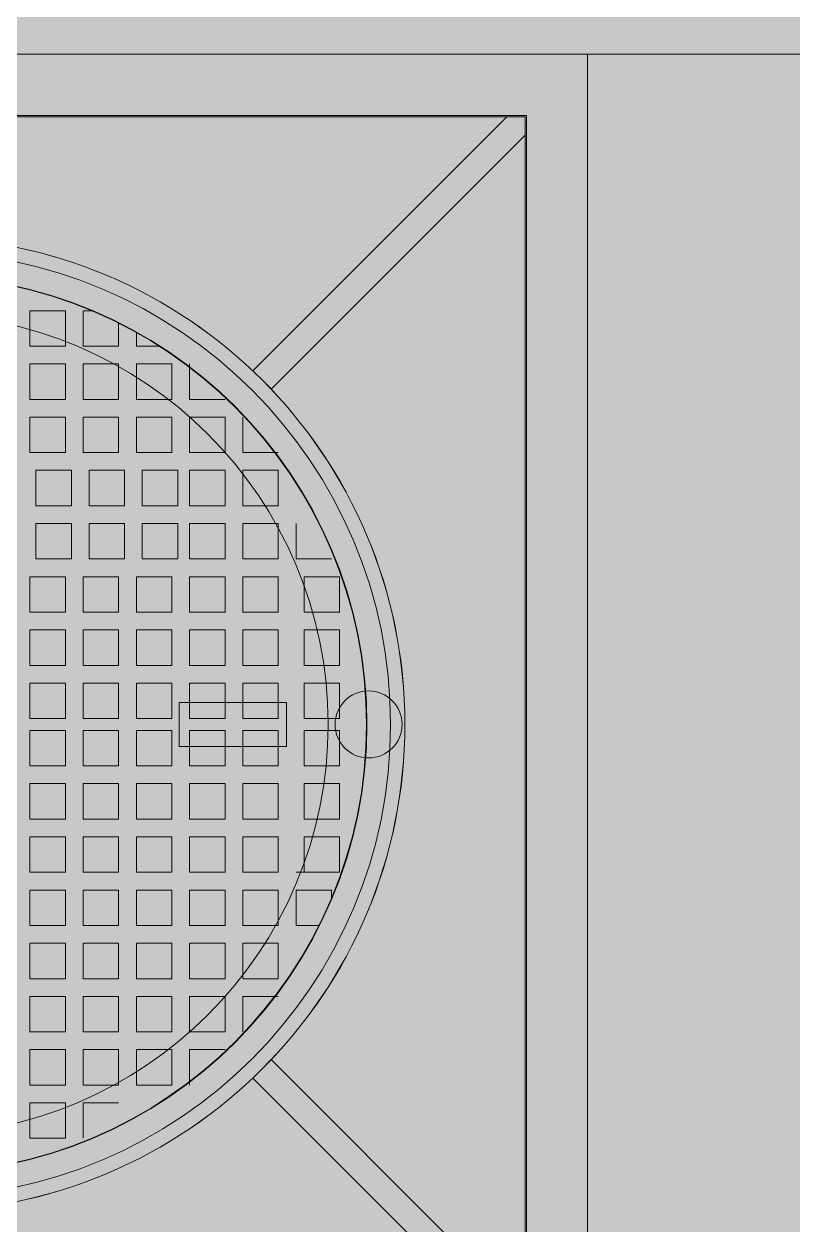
# Model space of a CAD drawing. Header units: millimetres. Extents: x 5117 to 246734, y -48177 to 129208.
# Drawn here: x 92120 to 92752, y 19825 to 20811 of the extents above; entities that cross this region are included whole.
import ezdxf

# ---------------------------------------------------------------- set-up
doc = ezdxf.new("R2010")
doc.units = ezdxf.units.MM
for name, color, linetype, lineweight in [('A-FLOR-PATT-3', 10, 'Continuous', 9), ('G-IMPT', 8, 'Continuous', 9), ('M-EQPM', 50, 'Continuous', 9)]:
    doc.layers.add(name, color=color, linetype=linetype, lineweight=lineweight)

# ---------------------------------------------------------------- blocks, each defined once
blk = doc.blocks.new('TKTC_NAP THAM BE XLNT_260130 - TKTC_XREF_260130_NAP THAM BE XLNT_dwg_TTT-HOOD ACCESS - TTT-HOOD ACCESS-1904605-MB BỂ XLNT 2 HẦM 1-3399785-TKCS_MB TỔNG THỂ MÁI')
at = {"layer": 'G-IMPT', "flags": 128}
for points in [[(-139.2, 343.9), (-131.2, 343.9), (-131.2, 313.9), (-131.2, 343.9), (-139.2, 343.9), (-131.2, 343.9), (-131.2, 313.9), (-161.2, 313.9), (-161.2, 333.8), (-161.2, 313.9), (-131.2, 313.9), (-161.2, 313.9), (-161.2, 333.8)], [(-176.2, 325.8), (-176.2, 313.9), (-196.1, 313.9)], [(-251.2, 268.9), (-221.2, 268.9), (-221.2, 298.9), (-221.2, 268.9), (-251.2, 268.9), (-221.2, 268.9), (-221.2, 298.9)], [(-116.2, -266.1), (-86.2, -266.1), (-86.2, -236.1), (-116.2, -236.1), (-86.2, -236.1), (-86.2, -266.1), (-116.2, -266.1), (-86.2, -266.1), (-116.2, -266.1), (-86.2, -266.1), (-116.2, -266.1), (-86.2, -266.1), (-116.2, -266.1), (-86.2, -266.1), (-86.2, -236.1), (-116.2, -236.1), (-86.2, -236.1), (-86.2, -266.1), (-116.2, -266.1), (-116.2, -236.1)], [(-251.2, -281.1), (-221.2, -281.1), (-221.2, -311.1), (-221.2, -281.1), (-251.2, -281.1), (-221.2, -281.1), (-221.2, -311.1)]]:
    blk.add_lwpolyline(points, dxfattribs=at)
for points in [[(-86.2, 313.9), (-116.2, 313.9), (-116.2, 343.9), (-86.2, 343.9), (-86.2, 313.9), (-116.2, 313.9), (-116.2, 343.9), (-86.2, 343.9), (-86.2, 313.9), (-116.2, 313.9), (-116.2, 343.9), (-86.2, 343.9), (-86.2, 313.9), (-116.2, 313.9), (-116.2, 343.9), (-86.2, 343.9)], [(-176.2, 268.9), (-206.2, 268.9), (-206.2, 298.9), (-176.2, 298.9), (-176.2, 268.9), (-206.2, 268.9), (-206.2, 298.9), (-176.2, 298.9)], [(-131.2, 268.9), (-131.2, 298.9), (-161.2, 298.9), (-161.2, 268.9), (-131.2, 268.9), (-131.2, 298.9), (-161.2, 298.9), (-161.2, 268.9), (-131.2, 268.9), (-131.2, 298.9), (-161.2, 298.9), (-161.2, 268.9), (-131.2, 268.9), (-161.2, 268.9), (-161.2, 298.9), (-131.2, 298.9)], [(-86.2, 268.9), (-86.2, 298.9), (-116.2, 298.9), (-116.2, 268.9), (-86.2, 268.9), (-86.2, 298.9), (-116.2, 298.9), (-116.2, 268.9), (-86.2, 268.9), (-86.2, 298.9), (-116.2, 298.9), (-116.2, 268.9), (-86.2, 268.9), (-116.2, 268.9), (-116.2, 298.9), (-86.2, 298.9)], [(-266.2, 223.9), (-266.2, 253.9), (-266.2, 223.9), (-266.2, 253.9), (-266.2, 223.9), (-296.2, 223.9), (-266.2, 223.9), (-296.2, 223.9)], [(-221.2, 223.9), (-251.2, 223.9), (-251.2, 253.9), (-221.2, 253.9), (-221.2, 223.9), (-251.2, 223.9), (-251.2, 253.9), (-221.2, 253.9)], [(-176.2, 223.9), (-206.2, 223.9), (-206.2, 253.9), (-176.2, 253.9), (-176.2, 223.9), (-206.2, 223.9), (-206.2, 253.9), (-176.2, 253.9), (-176.2, 223.9), (-206.2, 223.9), (-206.2, 253.9), (-176.2, 253.9), (-176.2, 223.9), (-206.2, 223.9), (-206.2, 253.9), (-176.2, 253.9)], [(-131.2, 223.9), (-131.2, 253.9), (-161.2, 253.9), (-161.2, 223.9), (-131.2, 223.9), (-131.2, 253.9), (-161.2, 253.9), (-161.2, 223.9), (-131.2, 223.9), (-131.2, 253.9), (-161.2, 253.9), (-161.2, 223.9), (-131.2, 223.9), (-131.2, 253.9), (-161.2, 253.9), (-161.2, 223.9), (-131.2, 223.9), (-161.2, 223.9), (-161.2, 253.9), (-131.2, 253.9), (-131.2, 223.9), (-161.2, 223.9), (-161.2, 253.9), (-131.2, 253.9)], [(-86.2, 223.9), (-86.2, 253.9), (-116.2, 253.9), (-116.2, 223.9), (-86.2, 223.9), (-86.2, 253.9), (-116.2, 253.9), (-116.2, 223.9), (-86.2, 223.9), (-116.2, 223.9), (-116.2, 253.9), (-86.2, 253.9), (-86.2, 223.9), (-116.2, 223.9), (-116.2, 253.9), (-86.2, 253.9), (-86.2, 223.9), (-116.2, 223.9), (-116.2, 253.9), (-86.2, 253.9), (-86.2, 223.9), (-116.2, 223.9), (-116.2, 253.9), (-86.2, 253.9)], [(-266.2, 178.9), (-266.2, 208.9), (-296.2, 208.9), (-296.2, 178.9), (-266.2, 178.9), (-296.2, 178.9), (-296.2, 208.9), (-266.2, 208.9), (-266.2, 178.9), (-296.2, 178.9), (-296.2, 208.9), (-266.2, 208.9), (-266.2, 178.9), (-296.2, 178.9), (-296.2, 208.9), (-266.2, 208.9), (-266.2, 178.9), (-296.2, 178.9), (-296.2, 208.9), (-266.2, 208.9), (-266.2, 178.9), (-296.2, 178.9), (-296.2, 208.9), (-266.2, 208.9)], [(-221.2, 178.9), (-221.2, 208.9), (-251.2, 208.9), (-251.2, 178.9), (-221.2, 178.9), (-221.2, 208.9), (-251.2, 208.9), (-251.2, 178.9), (-221.2, 178.9), (-221.2, 208.9), (-251.2, 208.9), (-251.2, 178.9), (-221.2, 178.9), (-251.2, 178.9), (-251.2, 208.9), (-221.2, 208.9)], [(-181.2, 178.9), (-211.2, 178.9), (-211.2, 208.9), (-181.2, 208.9), (-181.2, 178.9), (-211.2, 178.9), (-211.2, 208.9), (-181.2, 208.9)], [(-136.2, 178.9), (-136.2, 208.9), (-166.2, 208.9), (-166.2, 178.9), (-136.2, 178.9), (-136.2, 208.9), (-166.2, 208.9), (-166.2, 178.9), (-136.2, 178.9), (-136.2, 208.9), (-166.2, 208.9), (-166.2, 178.9), (-136.2, 178.9), (-136.2, 208.9), (-166.2, 208.9), (-166.2, 178.9), (-136.2, 178.9), (-166.2, 178.9), (-166.2, 208.9), (-136.2, 208.9), (-136.2, 178.9), (-166.2, 178.9), (-166.2, 208.9), (-136.2, 208.9)], [(-91.2, 178.9), (-121.2, 178.9), (-121.2, 208.9), (-91.2, 208.9), (-91.2, 178.9), (-121.2, 178.9), (-121.2, 208.9), (-91.2, 208.9), (-91.2, 178.9), (-121.2, 178.9), (-121.2, 208.9), (-91.2, 208.9), (-91.2, 178.9), (-121.2, 178.9), (-121.2, 208.9), (-91.2, 208.9), (-91.2, 178.9), (-121.2, 178.9), (-121.2, 208.9), (-91.2, 208.9), (-91.2, 178.9), (-121.2, 178.9), (-121.2, 208.9), (-91.2, 208.9), (-91.2, 178.9), (-121.2, 178.9), (-121.2, 208.9), (-91.2, 208.9), (-91.2, 178.9), (-121.2, 178.9), (-121.2, 208.9), (-91.2, 208.9), (-91.2, 178.9), (-121.2, 178.9), (-121.2, 208.9), (-91.2, 208.9), (-91.2, 178.9), (-121.2, 178.9), (-121.2, 208.9), (-91.2, 208.9)], [(-311.2, 133.9), (-311.2, 163.9), (-311.2, 133.9), (-311.2, 163.9), (-311.2, 133.9), (-341.2, 133.9), (-311.2, 133.9), (-341.2, 133.9)], [(-266.2, 133.9), (-296.2, 133.9), (-296.2, 163.9), (-266.2, 163.9), (-266.2, 133.9), (-296.2, 133.9), (-296.2, 163.9), (-266.2, 163.9), (-266.2, 133.9), (-296.2, 133.9), (-296.2, 163.9), (-266.2, 163.9), (-266.2, 133.9), (-296.2, 133.9), (-296.2, 163.9), (-266.2, 163.9)], [(-221.2, 133.9), (-251.2, 133.9), (-251.2, 163.9), (-221.2, 163.9), (-221.2, 133.9), (-251.2, 133.9), (-251.2, 163.9), (-221.2, 163.9), (-221.2, 133.9), (-251.2, 133.9), (-251.2, 163.9), (-221.2, 163.9)], [(-181.2, 133.9), (-211.2, 133.9), (-211.2, 163.9), (-181.2, 163.9), (-181.2, 133.9), (-211.2, 133.9), (-211.2, 163.9), (-181.2, 163.9), (-181.2, 133.9), (-211.2, 133.9), (-211.2, 163.9), (-181.2, 163.9), (-181.2, 133.9), (-211.2, 133.9), (-211.2, 163.9), (-181.2, 163.9)], [(-136.2, 133.9), (-166.2, 133.9), (-166.2, 163.9), (-136.2, 163.9), (-136.2, 133.9), (-166.2, 133.9), (-166.2, 163.9), (-136.2, 163.9), (-136.2, 133.9), (-166.2, 133.9), (-166.2, 163.9), (-136.2, 163.9), (-136.2, 133.9), (-166.2, 133.9), (-166.2, 163.9), (-136.2, 163.9), (-136.2, 133.9), (-166.2, 133.9), (-166.2, 163.9), (-136.2, 163.9), (-136.2, 133.9), (-166.2, 133.9), (-166.2, 163.9), (-136.2, 163.9)], [(-91.2, 133.9), (-121.2, 133.9), (-121.2, 163.9), (-91.2, 163.9), (-91.2, 133.9), (-121.2, 133.9), (-121.2, 163.9), (-91.2, 163.9), (-91.2, 133.9), (-121.2, 133.9), (-121.2, 163.9), (-91.2, 163.9), (-91.2, 133.9), (-121.2, 133.9), (-121.2, 163.9), (-91.2, 163.9), (-91.2, 133.9), (-121.2, 133.9), (-121.2, 163.9), (-91.2, 163.9), (-91.2, 133.9), (-121.2, 133.9), (-121.2, 163.9), (-91.2, 163.9)], [(-318, 88.9), (-318, 118.9), (-348, 118.9), (-348, 88.9), (-318, 88.9), (-318, 118.9), (-348, 118.9), (-348, 88.9), (-318, 88.9), (-318, 118.9), (-348, 118.9), (-348, 88.9), (-318, 88.9), (-348, 88.9), (-348, 118.9), (-318, 118.9)], [(-266.2, 88.9), (-266.2, 118.9), (-296.2, 118.9), (-296.2, 88.9), (-266.2, 88.9), (-266.2, 118.9), (-296.2, 118.9), (-296.2, 88.9), (-266.2, 88.9), (-266.2, 118.9), (-296.2, 118.9), (-296.2, 88.9), (-266.2, 88.9), (-296.2, 88.9), (-296.2, 118.9), (-266.2, 118.9)], [(-221.2, 88.9), (-251.2, 88.9), (-251.2, 118.9), (-221.2, 118.9), (-221.2, 88.9), (-251.2, 88.9), (-251.2, 118.9), (-221.2, 118.9)], [(-176.2, 88.9), (-206.2, 88.9), (-206.2, 118.9), (-176.2, 118.9), (-176.2, 88.9), (-206.2, 88.9), (-206.2, 118.9), (-176.2, 118.9)], [(-131.2, 88.9), (-161.2, 88.9), (-161.2, 118.9), (-131.2, 118.9), (-131.2, 88.9), (-161.2, 88.9), (-161.2, 118.9), (-131.2, 118.9), (-131.2, 88.9), (-161.2, 88.9), (-161.2, 118.9), (-131.2, 118.9), (-131.2, 88.9), (-161.2, 88.9), (-161.2, 118.9), (-131.2, 118.9)], [(-86.2, 88.9), (-86.2, 118.9), (-116.2, 118.9), (-116.2, 88.9), (-86.2, 88.9), (-116.2, 88.9), (-116.2, 118.9), (-86.2, 118.9), (-86.2, 88.9), (-116.2, 88.9), (-116.2, 118.9), (-86.2, 118.9), (-86.2, 88.9), (-116.2, 88.9), (-116.2, 118.9), (-86.2, 118.9)], [(-318, 43.9), (-318, 73.9), (-348, 73.9), (-348, 43.9), (-318, 43.9), (-318, 73.9), (-348, 73.9), (-348, 43.9), (-318, 43.9), (-318, 73.9), (-348, 73.9), (-348, 43.9), (-318, 43.9), (-318, 73.9), (-348, 73.9), (-348, 43.9), (-318, 43.9), (-318, 73.9), (-348, 73.9), (-348, 43.9), (-318, 43.9), (-348, 43.9), (-348, 73.9), (-318, 73.9)], [(-266.2, 43.9), (-266.2, 73.9), (-296.2, 73.9), (-296.2, 43.9), (-266.2, 43.9), (-266.2, 73.9), (-296.2, 73.9), (-296.2, 43.9), (-266.2, 43.9), (-296.2, 43.9), (-296.2, 73.9), (-266.2, 73.9), (-266.2, 43.9), (-296.2, 43.9), (-296.2, 73.9), (-266.2, 73.9), (-266.2, 43.9), (-296.2, 43.9), (-296.2, 73.9), (-266.2, 73.9), (-266.2, 43.9), (-296.2, 43.9), (-296.2, 73.9), (-266.2, 73.9)], [(-221.2, 43.9), (-221.2, 73.9), (-251.2, 73.9), (-251.2, 43.9), (-221.2, 43.9), (-221.2, 73.9), (-251.2, 73.9), (-251.2, 43.9), (-221.2, 43.9), (-221.2, 73.9), (-251.2, 73.9), (-251.2, 43.9), (-221.2, 43.9), (-251.2, 43.9), (-251.2, 73.9), (-221.2, 73.9)], [(-176.2, 43.9), (-206.2, 43.9), (-206.2, 73.9), (-176.2, 73.9), (-176.2, 43.9), (-206.2, 43.9), (-206.2, 73.9), (-176.2, 73.9), (-176.2, 43.9), (-206.2, 43.9), (-206.2, 73.9), (-176.2, 73.9)], [(-131.2, 43.9), (-131.2, 73.9), (-161.2, 73.9), (-161.2, 43.9), (-131.2, 43.9), (-161.2, 43.9), (-161.2, 73.9), (-131.2, 73.9), (-131.2, 43.9), (-161.2, 43.9), (-161.2, 73.9), (-131.2, 73.9), (-131.2, 43.9), (-161.2, 43.9), (-161.2, 73.9), (-131.2, 73.9)], [(-86.2, 43.9), (-86.2, 73.9), (-116.2, 73.9), (-116.2, 43.9), (-86.2, 43.9), (-116.2, 43.9), (-116.2, 73.9), (-86.2, 73.9), (-86.2, 43.9), (-116.2, 43.9), (-116.2, 73.9), (-86.2, 73.9), (-86.2, 43.9), (-116.2, 43.9), (-116.2, 73.9), (-86.2, 73.9)], [(-318, -1.1), (-348, -1.1), (-348, 28.9), (-318, 28.9), (-318, -1.1), (-348, -1.1), (-348, 28.9), (-318, 28.9)], [(-266.2, -1.1), (-266.2, 28.9), (-296.2, 28.9), (-296.2, -1.1), (-266.2, -1.1), (-296.2, -1.1), (-296.2, 28.9), (-266.2, 28.9)], [(-221.2, -1.1), (-221.2, 28.9), (-251.2, 28.9), (-251.2, -1.1), (-221.2, -1.1), (-251.2, -1.1), (-251.2, 28.9), (-221.2, 28.9)], [(-176.2, -1.1), (-176.2, 28.9), (-206.2, 28.9), (-206.2, -1.1), (-176.2, -1.1), (-206.2, -1.1), (-206.2, 28.9), (-176.2, 28.9)], [(-131.2, -1.1), (-131.2, 28.9), (-161.2, 28.9), (-161.2, -1.1), (-131.2, -1.1), (-161.2, -1.1), (-161.2, 28.9), (-131.2, 28.9)], [(-86.2, -1.1), (-116.2, -1.1), (-116.2, 28.9), (-86.2, 28.9), (-86.2, -1.1), (-116.2, -1.1), (-116.2, 28.9), (-86.2, 28.9)], [(-318, -41.1), (-318, -11.1), (-348, -11.1), (-348, -41.1), (-318, -41.1), (-348, -41.1), (-348, -11.1), (-318, -11.1)], [(-266.2, -41.1), (-266.2, -11.1), (-296.2, -11.1), (-296.2, -41.1), (-266.2, -41.1), (-296.2, -41.1), (-296.2, -11.1), (-266.2, -11.1)], [(-221.2, -41.1), (-251.2, -41.1), (-251.2, -11.1), (-221.2, -11.1)], [(-176.2, -41.1), (-206.2, -41.1), (-206.2, -11.1), (-176.2, -11.1), (-176.2, -41.1), (-206.2, -41.1), (-206.2, -11.1), (-176.2, -11.1)], [(-131.2, -41.1), (-131.2, -11.1), (-161.2, -11.1), (-161.2, -41.1), (-131.2, -41.1), (-131.2, -11.1), (-161.2, -11.1), (-161.2, -41.1), (-131.2, -41.1), (-131.2, -11.1), (-161.2, -11.1), (-161.2, -41.1), (-131.2, -41.1), (-131.2, -11.1), (-161.2, -11.1), (-161.2, -41.1), (-131.2, -41.1), (-131.2, -11.1), (-161.2, -11.1), (-161.2, -41.1), (-131.2, -41.1), (-131.2, -11.1), (-161.2, -11.1), (-161.2, -41.1), (-131.2, -41.1), (-131.2, -11.1), (-161.2, -11.1), (-161.2, -41.1), (-131.2, -41.1), (-131.2, -11.1), (-161.2, -11.1), (-161.2, -41.1), (-131.2, -41.1), (-131.2, -11.1), (-161.2, -11.1), (-161.2, -41.1), (-131.2, -41.1), (-131.2, -11.1), (-161.2, -11.1), (-161.2, -41.1), (-131.2, -41.1), (-161.2, -41.1), (-161.2, -11.1), (-131.2, -11.1), (-131.2, -41.1), (-161.2, -41.1), (-161.2, -11.1), (-131.2, -11.1)], [(-86.2, -41.1), (-116.2, -41.1), (-116.2, -11.1), (-86.2, -11.1), (-86.2, -41.1), (-116.2, -41.1), (-116.2, -11.1), (-86.2, -11.1), (-86.2, -41.1), (-116.2, -41.1), (-116.2, -11.1), (-86.2, -11.1), (-86.2, -41.1), (-116.2, -41.1), (-116.2, -11.1), (-86.2, -11.1), (-86.2, -41.1), (-116.2, -41.1), (-116.2, -11.1), (-86.2, -11.1), (-86.2, -41.1), (-116.2, -41.1), (-116.2, -11.1), (-86.2, -11.1), (-86.2, -41.1), (-116.2, -41.1), (-116.2, -11.1), (-86.2, -11.1), (-86.2, -41.1), (-116.2, -41.1), (-116.2, -11.1), (-86.2, -11.1), (-86.2, -41.1), (-116.2, -41.1), (-116.2, -11.1), (-86.2, -11.1), (-86.2, -41.1), (-116.2, -41.1), (-116.2, -11.1), (-86.2, -11.1), (-86.2, -41.1), (-116.2, -41.1), (-116.2, -11.1), (-86.2, -11.1)], [(-318, -86.1), (-348, -86.1), (-348, -56.1), (-318, -56.1), (-318, -86.1), (-348, -86.1), (-348, -56.1), (-318, -56.1), (-318, -86.1), (-348, -86.1), (-348, -56.1), (-318, -56.1), (-318, -86.1), (-348, -86.1), (-348, -56.1), (-318, -56.1)], [(-266.2, -86.1), (-296.2, -86.1), (-296.2, -56.1), (-266.2, -56.1), (-266.2, -86.1), (-296.2, -86.1), (-296.2, -56.1), (-266.2, -56.1), (-266.2, -86.1), (-296.2, -86.1), (-296.2, -56.1), (-266.2, -56.1), (-266.2, -86.1), (-296.2, -86.1), (-296.2, -56.1), (-266.2, -56.1)], [(-221.2, -86.1), (-251.2, -86.1), (-251.2, -56.1), (-221.2, -56.1), (-221.2, -86.1), (-251.2, -86.1), (-251.2, -56.1), (-221.2, -56.1)], [(-176.2, -86.1), (-206.2, -86.1), (-206.2, -56.1), (-176.2, -56.1), (-176.2, -86.1), (-206.2, -86.1), (-206.2, -56.1), (-176.2, -56.1), (-176.2, -86.1), (-206.2, -86.1), (-206.2, -56.1), (-176.2, -56.1)], [(-131.2, -86.1), (-131.2, -56.1), (-161.2, -56.1), (-161.2, -86.1), (-131.2, -86.1), (-131.2, -56.1), (-161.2, -56.1), (-161.2, -86.1), (-131.2, -86.1), (-161.2, -86.1), (-161.2, -56.1), (-131.2, -56.1), (-131.2, -86.1), (-161.2, -86.1), (-161.2, -56.1), (-131.2, -56.1), (-131.2, -86.1), (-161.2, -86.1), (-161.2, -56.1), (-131.2, -56.1), (-131.2, -86.1), (-161.2, -86.1), (-161.2, -56.1), (-131.2, -56.1), (-131.2, -86.1), (-161.2, -86.1), (-161.2, -56.1), (-131.2, -56.1), (-131.2, -86.1), (-161.2, -86.1), (-161.2, -56.1), (-131.2, -56.1), (-131.2, -86.1), (-161.2, -86.1), (-161.2, -56.1), (-131.2, -56.1), (-131.2, -86.1), (-161.2, -86.1), (-161.2, -56.1), (-131.2, -56.1), (-131.2, -86.1), (-161.2, -86.1), (-161.2, -56.1), (-131.2, -56.1), (-131.2, -86.1), (-161.2, -86.1), (-161.2, -56.1), (-131.2, -56.1)], [(-86.2, -86.1), (-116.2, -86.1), (-116.2, -56.1), (-86.2, -56.1), (-86.2, -86.1), (-116.2, -86.1), (-116.2, -56.1), (-86.2, -56.1), (-86.2, -86.1), (-116.2, -86.1), (-116.2, -56.1), (-86.2, -56.1), (-86.2, -86.1), (-116.2, -86.1), (-116.2, -56.1), (-86.2, -56.1), (-86.2, -86.1), (-116.2, -86.1), (-116.2, -56.1), (-86.2, -56.1), (-86.2, -86.1), (-116.2, -86.1), (-116.2, -56.1), (-86.2, -56.1), (-86.2, -86.1), (-116.2, -86.1), (-116.2, -56.1), (-86.2, -56.1), (-86.2, -86.1), (-116.2, -86.1), (-116.2, -56.1), (-86.2, -56.1)], [(-318, -131.1), (-348, -131.1), (-348, -101.1), (-318, -101.1), (-318, -131.1), (-348, -131.1), (-348, -101.1), (-318, -101.1), (-318, -131.1), (-348, -131.1), (-348, -101.1), (-318, -101.1), (-318, -131.1), (-348, -131.1), (-348, -101.1), (-318, -101.1), (-318, -131.1), (-348, -131.1), (-348, -101.1), (-318, -101.1), (-318, -131.1), (-348, -131.1), (-348, -101.1), (-318, -101.1)], [(-266.2, -131.1), (-266.2, -101.1), (-296.2, -101.1), (-296.2, -131.1), (-266.2, -131.1), (-296.2, -131.1), (-296.2, -101.1), (-266.2, -101.1), (-266.2, -131.1), (-296.2, -131.1), (-296.2, -101.1), (-266.2, -101.1), (-266.2, -131.1), (-296.2, -131.1), (-296.2, -101.1), (-266.2, -101.1), (-266.2, -131.1), (-296.2, -131.1), (-296.2, -101.1), (-266.2, -101.1), (-266.2, -131.1), (-296.2, -131.1), (-296.2, -101.1), (-266.2, -101.1)], [(-221.2, -131.1), (-221.2, -101.1), (-251.2, -101.1), (-251.2, -131.1), (-221.2, -131.1), (-251.2, -131.1), (-251.2, -101.1), (-221.2, -101.1), (-221.2, -131.1), (-251.2, -131.1), (-251.2, -101.1), (-221.2, -101.1), (-221.2, -131.1), (-251.2, -131.1), (-251.2, -101.1), (-221.2, -101.1), (-221.2, -131.1), (-251.2, -131.1), (-251.2, -101.1), (-221.2, -101.1), (-221.2, -131.1), (-251.2, -131.1), (-251.2, -101.1), (-221.2, -101.1), (-221.2, -131.1), (-251.2, -131.1), (-251.2, -101.1), (-221.2, -101.1), (-221.2, -131.1), (-251.2, -131.1), (-251.2, -101.1), (-221.2, -101.1)], [(-176.2, -131.1), (-176.2, -101.1), (-206.2, -101.1), (-206.2, -131.1), (-176.2, -131.1), (-176.2, -101.1), (-206.2, -101.1), (-206.2, -131.1), (-176.2, -131.1), (-176.2, -101.1), (-206.2, -101.1), (-206.2, -131.1), (-176.2, -131.1), (-176.2, -101.1), (-206.2, -101.1), (-206.2, -131.1), (-176.2, -131.1), (-176.2, -101.1), (-206.2, -101.1), (-206.2, -131.1), (-176.2, -131.1), (-176.2, -101.1), (-206.2, -101.1), (-206.2, -131.1), (-176.2, -131.1), (-176.2, -101.1), (-206.2, -101.1), (-206.2, -131.1), (-176.2, -131.1), (-206.2, -131.1), (-206.2, -101.1), (-176.2, -101.1)], [(-131.2, -131.1), (-131.2, -101.1), (-161.2, -101.1), (-161.2, -131.1), (-131.2, -131.1), (-131.2, -101.1), (-161.2, -101.1), (-161.2, -131.1), (-131.2, -131.1), (-131.2, -101.1), (-161.2, -101.1), (-161.2, -131.1), (-131.2, -131.1), (-131.2, -101.1), (-161.2, -101.1), (-161.2, -131.1), (-131.2, -131.1), (-131.2, -101.1), (-161.2, -101.1), (-161.2, -131.1), (-131.2, -131.1), (-131.2, -101.1), (-161.2, -101.1), (-161.2, -131.1), (-131.2, -131.1), (-131.2, -101.1), (-161.2, -101.1), (-161.2, -131.1), (-131.2, -131.1), (-161.2, -131.1), (-161.2, -101.1), (-131.2, -101.1)], [(-86.2, -131.1), (-116.2, -131.1), (-116.2, -101.1), (-86.2, -101.1), (-86.2, -131.1), (-116.2, -131.1), (-116.2, -101.1), (-86.2, -101.1), (-86.2, -131.1), (-116.2, -131.1), (-116.2, -101.1), (-86.2, -101.1), (-86.2, -131.1), (-116.2, -131.1), (-116.2, -101.1), (-86.2, -101.1), (-86.2, -131.1), (-116.2, -131.1), (-116.2, -101.1), (-86.2, -101.1), (-86.2, -131.1), (-116.2, -131.1), (-116.2, -101.1), (-86.2, -101.1), (-86.2, -131.1), (-116.2, -131.1), (-116.2, -101.1), (-86.2, -101.1), (-86.2, -131.1), (-116.2, -131.1), (-116.2, -101.1), (-86.2, -101.1)], [(-341.2, -131.1), (-311.2, -131.1), (-341.2, -131.1), (-311.2, -131.1), (-341.2, -131.1), (-311.2, -131.1)], [(-331, -176.1), (-311.2, -176.1), (-311.2, -146.1), (-341.2, -146.1), (-341.2, -154.1), (-341.2, -146.1), (-311.2, -146.1), (-311.2, -176.1), (-331, -176.1), (-311.2, -176.1)], [(-311.2, -176.1), (-311.2, -146.1), (-341.2, -146.1), (-341.2, -154.1), (-341.2, -146.1), (-311.2, -146.1)], [(-266.2, -176.1), (-296.2, -176.1), (-296.2, -146.1), (-266.2, -146.1), (-266.2, -176.1), (-296.2, -176.1), (-296.2, -146.1), (-266.2, -146.1), (-266.2, -176.1), (-296.2, -176.1), (-296.2, -146.1), (-266.2, -146.1), (-266.2, -176.1), (-296.2, -176.1), (-296.2, -146.1), (-266.2, -146.1)], [(-221.2, -176.1), (-251.2, -176.1), (-251.2, -146.1), (-221.2, -146.1), (-221.2, -176.1), (-251.2, -176.1), (-251.2, -146.1), (-221.2, -146.1), (-221.2, -176.1), (-251.2, -176.1), (-251.2, -146.1), (-221.2, -146.1), (-221.2, -176.1), (-251.2, -176.1), (-251.2, -146.1), (-221.2, -146.1), (-221.2, -176.1), (-251.2, -176.1), (-251.2, -146.1), (-221.2, -146.1), (-221.2, -176.1), (-251.2, -176.1), (-251.2, -146.1), (-221.2, -146.1), (-221.2, -176.1), (-251.2, -176.1), (-251.2, -146.1), (-221.2, -146.1), (-221.2, -176.1), (-251.2, -176.1), (-251.2, -146.1), (-221.2, -146.1), (-221.2, -176.1), (-251.2, -176.1), (-251.2, -146.1), (-221.2, -146.1)], [(-176.2, -176.1), (-206.2, -176.1), (-206.2, -146.1), (-176.2, -146.1), (-176.2, -176.1), (-206.2, -176.1), (-206.2, -146.1), (-176.2, -146.1), (-176.2, -176.1), (-206.2, -176.1), (-206.2, -146.1), (-176.2, -146.1), (-176.2, -176.1), (-206.2, -176.1), (-206.2, -146.1), (-176.2, -146.1), (-176.2, -176.1), (-206.2, -176.1), (-206.2, -146.1), (-176.2, -146.1), (-176.2, -176.1), (-206.2, -176.1), (-206.2, -146.1), (-176.2, -146.1), (-176.2, -176.1), (-206.2, -176.1), (-206.2, -146.1), (-176.2, -146.1), (-176.2, -176.1), (-206.2, -176.1), (-206.2, -146.1), (-176.2, -146.1), (-176.2, -176.1), (-206.2, -176.1), (-206.2, -146.1), (-176.2, -146.1)], [(-131.2, -176.1), (-161.2, -176.1), (-161.2, -146.1), (-131.2, -146.1), (-131.2, -176.1), (-161.2, -176.1), (-161.2, -146.1), (-131.2, -146.1), (-131.2, -176.1), (-161.2, -176.1), (-161.2, -146.1), (-131.2, -146.1), (-131.2, -176.1), (-161.2, -176.1), (-161.2, -146.1), (-131.2, -146.1), (-131.2, -176.1), (-161.2, -176.1), (-161.2, -146.1), (-131.2, -146.1), (-131.2, -176.1), (-161.2, -176.1), (-161.2, -146.1), (-131.2, -146.1), (-131.2, -176.1), (-161.2, -176.1), (-161.2, -146.1), (-131.2, -146.1), (-131.2, -176.1), (-161.2, -176.1), (-161.2, -146.1), (-131.2, -146.1), (-131.2, -176.1), (-161.2, -176.1), (-161.2, -146.1), (-131.2, -146.1)], [(-86.2, -176.1), (-86.2, -146.1), (-116.2, -146.1), (-116.2, -176.1), (-86.2, -176.1), (-86.2, -146.1), (-116.2, -146.1), (-116.2, -176.1), (-86.2, -176.1), (-86.2, -146.1), (-116.2, -146.1), (-116.2, -176.1), (-86.2, -176.1), (-86.2, -146.1), (-116.2, -146.1), (-116.2, -176.1), (-86.2, -176.1), (-86.2, -146.1), (-116.2, -146.1), (-116.2, -176.1), (-86.2, -176.1), (-86.2, -146.1), (-116.2, -146.1), (-116.2, -176.1), (-86.2, -176.1), (-86.2, -146.1), (-116.2, -146.1), (-116.2, -176.1), (-86.2, -176.1), (-116.2, -176.1), (-116.2, -146.1), (-86.2, -146.1), (-86.2, -176.1), (-116.2, -176.1), (-116.2, -146.1), (-86.2, -146.1)], [(-266.2, -221.1), (-296.2, -221.1), (-296.2, -191.1), (-266.2, -191.1), (-266.2, -221.1), (-296.2, -221.1), (-296.2, -191.1), (-266.2, -191.1), (-266.2, -221.1), (-296.2, -221.1), (-296.2, -191.1), (-266.2, -191.1), (-266.2, -221.1), (-296.2, -221.1), (-296.2, -191.1), (-266.2, -191.1)], [(-221.2, -221.1), (-221.2, -191.1), (-251.2, -191.1), (-251.2, -221.1), (-221.2, -221.1), (-221.2, -191.1), (-251.2, -191.1), (-251.2, -221.1), (-221.2, -221.1), (-221.2, -191.1), (-251.2, -191.1), (-251.2, -221.1), (-221.2, -221.1), (-251.2, -221.1), (-251.2, -191.1), (-221.2, -191.1)], [(-176.2, -221.1), (-206.2, -221.1), (-206.2, -191.1), (-176.2, -191.1), (-176.2, -221.1), (-206.2, -221.1), (-206.2, -191.1), (-176.2, -191.1), (-176.2, -221.1), (-206.2, -221.1), (-206.2, -191.1), (-176.2, -191.1), (-176.2, -221.1), (-206.2, -221.1), (-206.2, -191.1), (-176.2, -191.1)], [(-131.2, -221.1), (-161.2, -221.1), (-161.2, -191.1), (-131.2, -191.1), (-131.2, -221.1), (-161.2, -221.1), (-161.2, -191.1), (-131.2, -191.1), (-131.2, -221.1), (-161.2, -221.1), (-161.2, -191.1), (-131.2, -191.1), (-131.2, -221.1), (-161.2, -221.1), (-161.2, -191.1), (-131.2, -191.1)], [(-86.2, -221.1), (-116.2, -221.1), (-116.2, -191.1), (-86.2, -191.1), (-86.2, -221.1), (-116.2, -221.1), (-116.2, -191.1), (-86.2, -191.1), (-86.2, -221.1), (-116.2, -221.1), (-116.2, -191.1), (-86.2, -191.1), (-86.2, -221.1), (-116.2, -221.1), (-116.2, -191.1), (-86.2, -191.1)], [(-266.2, -266.1), (-266.2, -236.1), (-296.2, -236.1), (-266.2, -236.1), (-266.2, -266.1), (-266.2, -236.1), (-296.2, -236.1), (-266.2, -236.1)], [(-266.2, -266.1), (-266.2, -236.1), (-296.2, -236.1), (-266.2, -236.1)], [(-221.2, -266.1), (-251.2, -266.1), (-251.2, -236.1), (-221.2, -236.1), (-221.2, -266.1), (-251.2, -266.1), (-251.2, -236.1), (-221.2, -236.1), (-221.2, -266.1), (-251.2, -266.1), (-251.2, -236.1), (-221.2, -236.1), (-221.2, -266.1), (-251.2, -266.1), (-251.2, -236.1), (-221.2, -236.1), (-221.2, -266.1), (-251.2, -266.1), (-251.2, -236.1), (-221.2, -236.1), (-221.2, -266.1), (-251.2, -266.1), (-251.2, -236.1), (-221.2, -236.1), (-221.2, -266.1), (-251.2, -266.1), (-251.2, -236.1), (-221.2, -236.1), (-221.2, -266.1), (-251.2, -266.1), (-251.2, -236.1), (-221.2, -236.1), (-221.2, -266.1), (-251.2, -266.1), (-251.2, -236.1), (-221.2, -236.1), (-221.2, -266.1), (-251.2, -266.1), (-251.2, -236.1), (-221.2, -236.1), (-221.2, -266.1), (-251.2, -266.1), (-251.2, -236.1), (-221.2, -236.1), (-221.2, -266.1), (-251.2, -266.1), (-251.2, -236.1), (-221.2, -236.1)], [(-176.2, -266.1), (-206.2, -266.1), (-206.2, -236.1), (-176.2, -236.1), (-176.2, -266.1), (-206.2, -266.1), (-206.2, -236.1), (-176.2, -236.1), (-176.2, -266.1), (-206.2, -266.1), (-206.2, -236.1), (-176.2, -236.1), (-176.2, -266.1), (-206.2, -266.1), (-206.2, -236.1), (-176.2, -236.1), (-176.2, -266.1), (-206.2, -266.1), (-206.2, -236.1), (-176.2, -236.1), (-176.2, -266.1), (-206.2, -266.1), (-206.2, -236.1), (-176.2, -236.1), (-176.2, -266.1), (-206.2, -266.1), (-206.2, -236.1), (-176.2, -236.1), (-176.2, -266.1), (-206.2, -266.1), (-206.2, -236.1), (-176.2, -236.1), (-176.2, -266.1), (-206.2, -266.1), (-206.2, -236.1), (-176.2, -236.1), (-176.2, -266.1), (-206.2, -266.1), (-206.2, -236.1), (-176.2, -236.1), (-176.2, -266.1), (-206.2, -266.1), (-206.2, -236.1), (-176.2, -236.1), (-176.2, -266.1), (-206.2, -266.1), (-206.2, -236.1), (-176.2, -236.1)], [(-131.2, -266.1), (-161.2, -266.1), (-161.2, -236.1), (-131.2, -236.1), (-131.2, -266.1), (-161.2, -266.1), (-161.2, -236.1), (-131.2, -236.1), (-131.2, -266.1), (-161.2, -266.1), (-161.2, -236.1), (-131.2, -236.1), (-131.2, -266.1), (-161.2, -266.1), (-161.2, -236.1), (-131.2, -236.1), (-131.2, -266.1), (-161.2, -266.1), (-161.2, -236.1), (-131.2, -236.1), (-131.2, -266.1), (-161.2, -266.1), (-161.2, -236.1), (-131.2, -236.1), (-131.2, -266.1), (-161.2, -266.1), (-161.2, -236.1), (-131.2, -236.1), (-131.2, -266.1), (-161.2, -266.1), (-161.2, -236.1), (-131.2, -236.1)], [(-176.2, -311.1), (-176.2, -281.1), (-206.2, -281.1), (-206.2, -311.1), (-176.2, -311.1), (-176.2, -281.1), (-206.2, -281.1), (-206.2, -311.1), (-176.2, -311.1), (-176.2, -281.1), (-206.2, -281.1), (-206.2, -311.1), (-176.2, -311.1), (-176.2, -281.1), (-206.2, -281.1), (-206.2, -311.1), (-176.2, -311.1), (-176.2, -281.1), (-206.2, -281.1), (-206.2, -311.1), (-176.2, -311.1), (-176.2, -281.1), (-206.2, -281.1), (-206.2, -311.1), (-176.2, -311.1), (-176.2, -281.1), (-206.2, -281.1), (-206.2, -311.1), (-176.2, -311.1), (-176.2, -281.1), (-206.2, -281.1), (-206.2, -311.1), (-176.2, -311.1), (-176.2, -281.1), (-206.2, -281.1), (-206.2, -311.1), (-176.2, -311.1), (-176.2, -281.1), (-206.2, -281.1), (-206.2, -311.1), (-176.2, -311.1), (-176.2, -281.1), (-206.2, -281.1), (-206.2, -311.1), (-176.2, -311.1), (-176.2, -281.1), (-206.2, -281.1), (-206.2, -311.1), (-176.2, -311.1), (-176.2, -281.1), (-206.2, -281.1), (-206.2, -311.1), (-176.2, -311.1), (-176.2, -281.1), (-206.2, -281.1), (-206.2, -311.1), (-176.2, -311.1), (-176.2, -281.1), (-206.2, -281.1), (-206.2, -311.1), (-176.2, -311.1), (-176.2, -281.1), (-206.2, -281.1), (-206.2, -311.1), (-176.2, -311.1), (-206.2, -311.1), (-176.2, -311.1), (-206.2, -311.1)], [(-131.2, -311.1), (-131.2, -281.1), (-161.2, -281.1), (-161.2, -311.1), (-131.2, -311.1), (-131.2, -281.1), (-161.2, -281.1), (-161.2, -311.1), (-131.2, -311.1), (-131.2, -281.1), (-161.2, -281.1), (-161.2, -311.1), (-131.2, -311.1), (-131.2, -281.1), (-161.2, -281.1), (-161.2, -311.1), (-131.2, -311.1), (-131.2, -281.1), (-161.2, -281.1), (-161.2, -311.1), (-131.2, -311.1), (-131.2, -281.1), (-161.2, -281.1), (-161.2, -311.1), (-131.2, -311.1), (-131.2, -281.1), (-161.2, -281.1), (-161.2, -311.1), (-131.2, -311.1), (-131.2, -281.1), (-161.2, -281.1), (-161.2, -311.1), (-131.2, -311.1), (-161.2, -311.1), (-161.2, -281.1), (-131.2, -281.1), (-131.2, -311.1), (-161.2, -311.1), (-161.2, -281.1), (-131.2, -281.1)], [(-86.2, -311.1), (-116.2, -311.1), (-86.2, -311.1), (-116.2, -311.1), (-86.2, -311.1), (-116.2, -311.1), (-86.2, -311.1), (-116.2, -311.1), (-116.2, -281.1), (-86.2, -281.1), (-86.2, -311.1), (-116.2, -311.1), (-116.2, -281.1), (-86.2, -281.1), (-86.2, -311.1), (-116.2, -311.1), (-116.2, -281.1), (-86.2, -281.1), (-86.2, -311.1), (-116.2, -311.1), (-116.2, -281.1), (-86.2, -281.1)], [(-131.2, -356.1), (-131.2, -326.1), (-161.2, -326.1), (-131.2, -326.1), (-131.2, -356.1), (-131.2, -326.1), (-161.2, -326.1), (-131.2, -326.1)], [(-86.2, -356.1), (-116.2, -356.1), (-116.2, -326.1), (-86.2, -326.1), (-86.2, -356.1), (-116.2, -356.1), (-116.2, -326.1), (-86.2, -326.1), (-86.2, -356.1), (-116.2, -356.1), (-116.2, -326.1), (-86.2, -326.1), (-86.2, -356.1), (-116.2, -356.1), (-116.2, -326.1), (-86.2, -326.1)]]:
    blk.add_lwpolyline(points, close=True, dxfattribs=at)
at = {"layer": 'G-IMPT'}
for radius in [412.1, 400, 380]:
    blk.add_circle((8.8, -6.1), radius, dxfattribs=at)
blk = doc.blocks.new('TKTC_NAP THAM BE XLNT_260130 - TKTC_XREF_260130_NAP THAM BE XLNT_dwg_NAP THAM-3399787-TKCS_MB TỔNG THỂ MÁI')
at = {"layer": 'G-IMPT'}
for p, q in [((584817.38, -154748.88), (584608.84, -154540.33)), ((584593.74, -154555.43), (584802.29, -154763.97)), ((584593.74, -155522.9), (584802.29, -155314.36)), ((584817.38, -155329.46), (584608.84, -155538))]:
    blk.add_line(p, q, dxfattribs=at)
at = {"layer": 'G-IMPT', "flags": 128}
for points in [[(584592.58, -155539.17), (585592.58, -155539.17), (585592.58, -154539.17), (584592.58, -154539.17)], [(585591.41, -154540.33), (584593.74, -154540.33), (584593.74, -155538), (585591.41, -155538)], [(584789.77, -155057.14), (584877.97, -155057.14), (584877.97, -155021.19), (584789.77, -155021.19)]]:
    blk.add_lwpolyline(points, close=True, dxfattribs=at)
at = {"layer": 'G-IMPT'}
for centre, radius in [((585092.58, -155039.17), 400), ((585092.58, -155039.17), 368.54), ((585092.58, -155039.17), 337.08), ((584722.35, -155039.17), 27.53)]:
    blk.add_circle(centre, radius, dxfattribs=at)
at = {"xscale": 0.9707134767847465, "yscale": 0.9707134767847465, "zscale": 0.9707134767847465}
blk.add_blockref('TKTC_NAP THAM BE XLNT_260130 - TKTC_XREF_260130_NAP THAM BE XLNT_dwg_TTT-HOOD ACCESS - TTT-HOOD ACCESS-1904605-MB BỂ XLNT 2 HẦM 1-3399785-TKCS_MB TỔNG THỂ MÁI', (585084, -155033.27), dxfattribs=at)
blk = doc.blocks.new('TKTC_NAP THAM BE XLNT_260130 - TKTC_XREF_260130_NAP THAM BE XLNT_dwg-3399784-TKCS_MB TỔNG THỂ MÁI')
at = {"layer": 'G-IMPT', "flags": 128}
for points in [[(88128.46, 19937.94), (89828.1, 19937.94), (89828.1, 14387.94), (88128.46, 14387.94), (88128.46, 15737.31)], [(90078.1, 14387.94), (89828.1, 14387.94), (89828.1, 19937.94), (90078.1, 19937.94)]]:
    blk.add_lwpolyline(points, close=True, dxfattribs=at)
at = {"extrusion": (0, 0, -1), "zscale": -1}
blk.add_blockref('TKTC_NAP THAM BE XLNT_260130 - TKTC_XREF_260130_NAP THAM BE XLNT_dwg_NAP THAM-3399787-TKCS_MB TỔNG THỂ MÁI', (-674370.68, 174426.64), dxfattribs=at)
blk = doc.blocks.new('TKTC_NAP THAM BE XLNT_260130 - NẮP THĂM BỂ XLNT-2335565-TKCS_MB TỔNG THỂ MÁI')
blk.add_blockref('TKTC_NAP THAM BE XLNT_260130 - TKTC_XREF_260130_NAP THAM BE XLNT_dwg-3399784-TKCS_MB TỔNG THỂ MÁI', (-83427.56, -14087.94))

msp = doc.modelspace()

# ---------------------------------------------------------------- hatches: boundary and pattern name
at = {"layer": 'A-FLOR-PATT-3'}
h = msp.add_hatch(dxfattribs=at)
h.set_pattern_fill('FP_6', color=256, style=0, pattern_type=2)
h.set_pattern_definition([(50, (0, 0), (677.7247, -59.293), [70.866, -779.526]), (355, (0, 0), (-131.1036, 710.731), [56.693, -623.621]), (100.451, (56.5, -4.94), (546.6267, 651.434), [60.227, -662.495]), (46.184, (0, 189), (1008.414, -156.3987), [106.299, -1169.289]), (96.636, (84, 175.9), (883.1375, 920.431), [90.34, -993.743]), (351.184, (0, 189), (883.146, 920.423), [85.039, -935.431]), (21, (94.5, 141.73), (564.0056, -380.4262), [70.866, -779.526]), (326, (94.5, 141.7), (229.9034, 685.1796), [56.693, -623.621]), (71.451, (141.5, 110), (793.912, 304.7473), [60.227, -662.495]), (37.5, (0, 0), (11.4894, 314.54497), [10.394, -605.668, 10.394, -622.676, -625.983]), (37.5, (0, 0), (11.4894, 314.54497), [-1249.131, 10.394, -615.589]), (7.5, (0, 0), (248.5691, 372.672), [10.394, -350.55, 10.394, -591.495, -238.582]), (7.5, (0, 0), (248.5691, 372.672), [-962.833, 10.394, -228.189]), (327.5, (-210.7, 0), (504.39837, -21.31163), [10.394, -225.826, 10.394, -726.613, -977.951]), (327.5, (-210.7, 0), (504.39837, -21.31163), [-973.226, 10.394, -967.557]), (317.5, (-305.2, 0), (551.0412, 94.5872), [10.394, -296.692, 10.394, -479.054, -694.487]), (317.5, (-305.2, 0), (551.0412, 94.5872), [-796.534, 10.394, -684.093])])
h.paths.add_polyline_path([(44802.56, 13236.94), (44902.56, 13236.94), (44902.56, 13388.82), (71452.56, 13388.82), (71452.56, 14988.23), (89452.56, 14988.23), (89452.56, 13388.82), (115103.5, 13387.23), (115103.5, 13256.94), (116102.56, 13256.94), (116102.56, 20878.23), (83667.55, 20878.23), (83667.55, 20888.23), (81462.64, 20888.23), (81462.64, 20878.23), (44812.56, 20878.23), (44812.56, 20888.23), (44802.56, 20888.23), (44802.56, 13339.47)])
h.paths.add_polyline_path([(93977.45, 15435.63), (93971.47, 15445.98), (93977.45, 15456.33), (93989.4, 15456.33), (93995.37, 15445.98), (93989.4, 15435.63)])
h.paths.add_polyline_path([(100288.19, 15435.63), (100276.24, 15435.63), (100270.27, 15445.98), (100276.24, 15456.33), (100288.19, 15456.33), (100294.16, 15445.98), (100290.71, 15440.01)])
h.paths.add_polyline_path([(99027.41, 15435.63), (99021.43, 15445.98), (99027.41, 15456.33), (99039.35, 15456.33), (99045.33, 15445.98), (99039.35, 15435.63)])
h.paths.add_polyline_path([(95839.4, 15435.92), (95827.45, 15435.92), (95821.47, 15446.27), (95827.45, 15456.62), (95839.4, 15456.62), (95845.37, 15446.27), (95841.92, 15440.3)])
h.paths.add_polyline_path([(99028.05, 16016.93), (99021.43, 16027.31), (99028.06, 16037.66), (99043.5, 16034.12), (99045.97, 16027.27), (99040, 16016.93)])
h.paths.add_polyline_path([(100276.89, 16016.93), (100270.27, 16027.31), (100276.9, 16037.66), (100292.34, 16034.12), (100294.81, 16027.27), (100288.83, 16016.93)])
h.paths.add_polyline_path([(93978.1, 16016.93), (93971.47, 16027.31), (93978.1, 16037.66), (93993.54, 16034.12), (93996.02, 16027.27), (93990.04, 16016.93), (93989.4, 16016.93)])
h.paths.add_polyline_path([(95828.1, 16017.22), (95821.47, 16027.6), (95828.1, 16037.95), (95843.54, 16034.41), (95846.02, 16027.57), (95840.04, 16017.22)])
h.paths.add_polyline_path([(99482.55, 18936.92), (99470.6, 18936.92), (99464.63, 18947.27), (99470.6, 18957.62), (99482.55, 18957.62), (99488.52, 18947.27), (99485.07, 18941.3)])
h.paths.add_polyline_path([(99471.25, 19518.22), (99464.63, 19528.6), (99471.26, 19538.95), (99486.7, 19535.41), (99489.17, 19528.57), (99483.19, 19518.22), (99482.55, 19518.22)])
h.paths.add_polyline_path([(93277.81, 19934.01), (93271.84, 19944.35), (93277.81, 19954.7), (93289.76, 19954.7), (93295.73, 19944.35), (93289.76, 19934.01)])
h.paths.add_polyline_path([(92027.81, 19935.17), (92021.84, 19945.52), (92027.81, 19955.87), (92039.76, 19955.87), (92045.73, 19945.52), (92039.76, 19935.17)])
h.paths.add_polyline_path([(88438.75, 19935.63), (88426.81, 19935.63), (88421.79, 19949.54), (88426.81, 19956.33), (88438.75, 19956.33), (88444.73, 19945.98), (88443.13, 19940.01)])
h.paths.add_polyline_path([(97228.25, 19936.8), (97222.28, 19947.14), (97228.25, 19957.49), (97240.2, 19957.49), (97246.17, 19947.14), (97240.2, 19936.8)])
h.paths.add_polyline_path([(93289.76, 20515.3), (93277.81, 20515.34), (93271.84, 20525.68), (93278.47, 20536.03), (93293.91, 20532.49), (93296.38, 20525.65), (93290.41, 20515.3)])
h.paths.add_polyline_path([(92040.41, 20516.47), (92027.81, 20516.5), (92021.84, 20526.85), (92028.47, 20537.2), (92043.91, 20533.66), (92046.38, 20526.81), (92040.44, 20516.5)])
h.paths.add_polyline_path([(88426.81, 20516.93), (88426.12, 20516.96), (88420.2, 20527.31), (88426.16, 20537.62), (88438.77, 20537.62), (88444.08, 20524.89), (88438.75, 20516.96), (88426.84, 20516.93)])
h.paths.add_polyline_path([(97240.85, 20518.09), (97228.25, 20518.13), (97222.28, 20528.47), (97228.91, 20538.82), (97244.35, 20535.28), (97246.82, 20528.44), (97240.88, 20518.13)])

# ---------------------------------------------------------------- block references
at = {"layer": 'M-EQPM'}
msp.add_blockref('TKTC_NAP THAM BE XLNT_260130 - NẮP THĂM BỂ XLNT-2335565-TKCS_MB TỔNG THỂ MÁI', (86182.56, 14936.64), dxfattribs=at)

doc.saveas('drawing.dxf')
